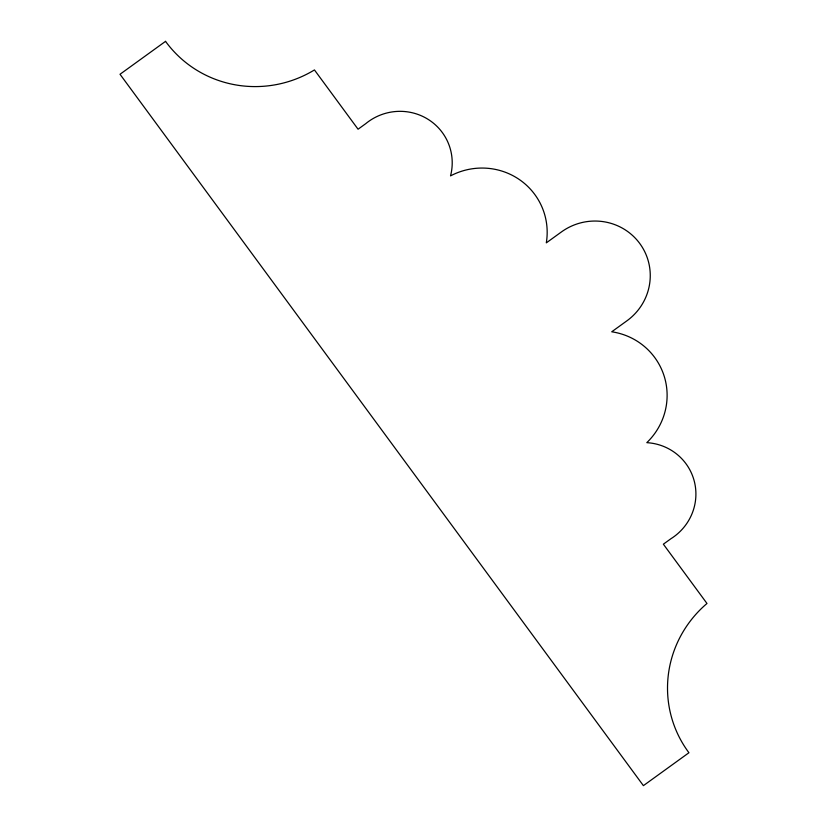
<?xml version="1.0" encoding="UTF-8"?>
<svg xmlns="http://www.w3.org/2000/svg" width="827" height="827" viewBox="0 0 827 827"><rect width="100%" height="100%" fill="white"/><g stroke="black" fill="none" stroke-linecap="round" stroke-linejoin="round"><path stroke-width="1.24" d="M165.545 41.35L120.018 74.265L643.396 785.65L688.932 752.735A112.11 109.939 -23.4 0 1 706.982 603.472L663.368 544.187L670.955 538.708A53.073 52.039 -23.4 0 0 694.36 481.521A53.073 52.039 -23.4 0 0 646.797 442.662A66.274 64.992 -23.4 0 0 664.143 376.047A66.274 64.992 -23.4 0 0 611.732 331.792L626.907 320.824A56.236 55.14 -23.4 0 0 639.726 243.448A56.236 55.14 -23.4 0 0 561.481 231.901L546.306 242.869A66.274 64.992 -23.4 0 0 519.821 179.873A66.274 64.992 -23.4 0 0 450.529 175.893A53.073 52.039 -23.4 0 0 427.735 119.119A53.073 52.039 -23.4 0 0 365.648 123.73L358.06 129.219L314.446 69.933A112.11 109.939 -23.4 0 1 165.545 41.35"/></g></svg>
